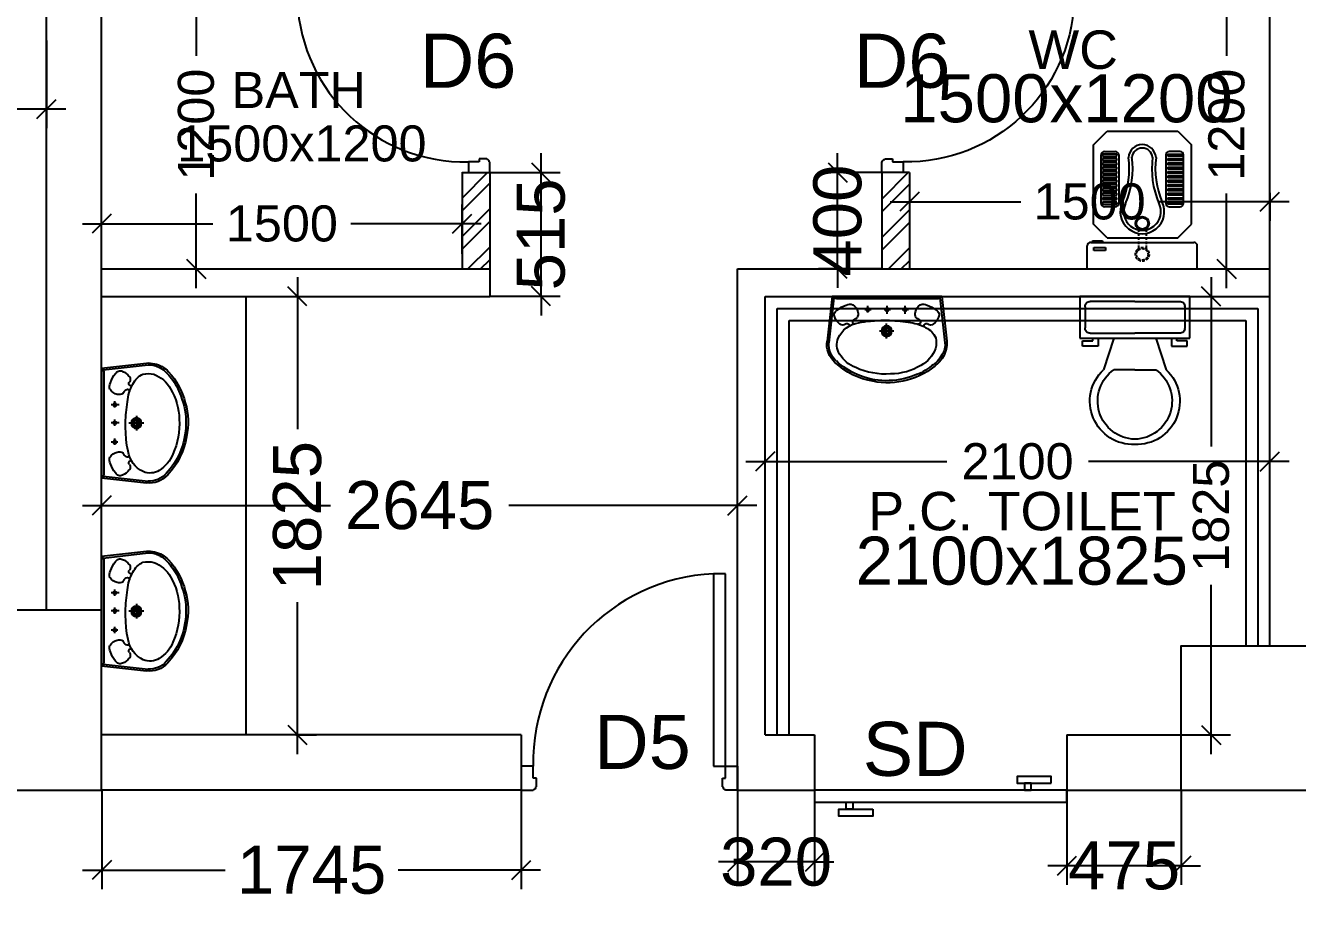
# Model space of a CAD drawing. Extents: x 7620542 to 7843793, y -6476226 to -6093835.
# Drawn here: x 7750982 to 7756275, y -6386483 to -6382837 of the extents above; entities that cross this region are included whole.
import ezdxf
from ezdxf.enums import TextEntityAlignment as Align

# ---------------------------------------------------------------- set-up
doc = ezdxf.new("R2010")
doc.units = 0
doc.header["$LTSCALE"] = 600
doc.header["$MEASUREMENT"] = 0
doc.header["$PDMODE"] = 35
doc.linetypes.add('HIDDEN', pattern=[0.375, 0.25, -0.125])
doc.layers.get('0').update_dxf_attribs({"linetype": 'CONTINUOUS'})
doc.layers.get('Defpoints').update_dxf_attribs({"linetype": 'CONTINUOUS'})
for name, color, linetype in [('DOOR', 32, 'CONTINUOUS'), ('joinery', 7, 'CONTINUOUS'), ('LA-column', 3, 'CONTINUOUS'), ('Railing', 21, 'CONTINUOUS'), ('Room Dim', 1, 'CONTINUOUS'), ('T Wall', 8, 'CONTINUOUS'), ('TEXT', 6, 'CONTINUOUS'), ('Toi-Euip', 8, 'CONTINUOUS'), ('toi-fix', 46, 'CONTINUOUS'), ('Toi. Wall Hat', 3, 'CONTINUOUS'), ('Walls', 7, 'CONTINUOUS'), ('Working Dim', 5, 'CONTINUOUS')]:
    doc.layers.add(name, color=color, linetype=linetype)
doc.styles.add('ari', font='arial.ttf')
doc.styles.add('ARIAL', font='arial.ttf')
doc.dimstyles.new('int. dim', dxfattribs={"dimtxt": 450, "dimasz": 80, "dimexe": 80, "dimexo": 0, "dimgap": 70, "dimtad": 0, "dimdec": 0, "dimzin": 12, "dimdsep": 46, "dimtxsty": 'ari', "dimblk": 'OBLIQUE', "dimcen": 2, "dimdle": 80, "dimclrd": 256, "dimclre": 256, "dimclrt": 6, "dimadec": 0, "dimazin": 0, "dimtfac": 1, "dimtdec": 0, "dimtix": 1, "dimtmove": 2, "dimatfit": 3, "dimfxl": 1, "dimtolj": 1, "dimtzin": 0, "dimlwd": -1, "dimlwe": -1, "dimarcsym": 0})

# ---------------------------------------------------------------- blocks, each defined once
blk = doc.blocks.new('A$C37B60793')
at = {"layer": 'toi-fix', "color": 8}
for p, q in [((0, 303.1), (127, 303.1)), ((0, -306.5), (0, 303.1)), ((146, -287.4), (146, 284.1)), ((171.2, 195), (247.4, 271.2)), ((247.4, 271.2), (685.9, 271.2)), ((358.5, 218.7), (358.5, 139.2)), ((369.5, 218.7), (358.5, 218.7)), ((362.3, 226.9), (630.5, 226.9)), ((369.5, 139.2), (369.5, 218.7)), ((382.7, 218.7), (382.7, 139.2)), ((393.7, 218.7), (382.7, 218.7)), ((393.7, 139.2), (393.7, 218.7)), ((406.9, 218.7), (406.9, 139.2)), ((417.9, 218.7), (406.9, 218.7)), ((417.9, 139.2), (417.9, 218.7)), ((431, 218.7), (431, 139.2)), ((442.1, 218.7), (431, 218.7)), ((442.1, 139.2), (442.1, 218.7)), ((455.2, 218.7), (455.2, 139.2)), ((466.3, 218.7), (455.2, 218.7)), ((466.3, 139.2), (466.3, 218.7)), ((479.4, 218.7), (479.4, 139.2)), ((490.5, 218.7), (479.4, 218.7)), ((490.5, 139.2), (490.5, 218.7)), ((503.6, 218.7), (503.6, 139.2)), ((514.6, 218.7), (503.6, 218.7)), ((514.6, 139.2), (514.6, 218.7)), ((527.8, 218.7), (527.8, 139.2)), ((538.8, 218.7), (527.8, 218.7)), ((538.8, 139.2), (538.8, 218.7)), ((552, 218.7), (552, 139.2)), ((563, 218.7), (552, 218.7)), ((563, 139.2), (563, 218.7)), ((576.2, 218.7), (576.2, 139.2)), ((587.2, 218.7), (576.2, 218.7)), ((587.2, 139.2), (587.2, 218.7)), ((600.4, 218.7), (600.4, 139.2)), ((611.4, 218.7), (600.4, 218.7)), ((611.4, 139.2), (611.4, 218.7)), ((624.5, 218.7), (624.5, 139.2)), ((635.6, 218.7), (624.5, 218.7)), ((635.6, 139.2), (635.6, 218.7)), ((762.1, 195), (685.9, 271.2)), ((171.2, -195.4), (171.2, 195)), ((343.3, 148.1), (343.3, 207.9)), ((649.5, 207.9), (649.5, 148.1)), ((762.1, -195.4), (762.1, 195)), ((358.5, 139.2), (369.5, 139.2)), ((630.5, 129.1), (362.3, 129.1)), ((382.7, 139.2), (393.7, 139.2)), ((406.9, 139.2), (417.9, 139.2)), ((431, 139.2), (442.1, 139.2)), ((455.2, 139.2), (466.3, 139.2)), ((479.4, 139.2), (490.5, 139.2)), ((503.6, 139.2), (514.6, 139.2)), ((527.8, 139.2), (538.8, 139.2)), ((552, 139.2), (563, 139.2)), ((576.2, 139.2), (587.2, 139.2)), ((600.4, 139.2), (611.4, 139.2)), ((624.5, 139.2), (635.6, 139.2)), ((630.5, -132.4), (362.3, -132.4)), ((117.8, -205), (100.3, -205)), ((100.3, -205), (100.3, -270.7)), ((117.8, -270.7), (117.8, -205)), ((171.2, -195.4), (247.4, -271.6)), ((343.3, -151.5), (343.3, -211.2)), ((358.5, -222), (358.5, -142.6)), ((358.5, -142.6), (369.5, -142.6)), ((369.5, -142.6), (369.5, -222)), ((382.7, -222), (382.7, -142.6)), ((382.7, -142.6), (393.7, -142.6)), ((393.7, -142.6), (393.7, -222)), ((406.9, -222), (406.9, -142.6)), ((406.9, -142.6), (417.9, -142.6)), ((417.9, -142.6), (417.9, -222)), ((431, -222), (431, -142.6)), ((431, -142.6), (442.1, -142.6)), ((442.1, -142.6), (442.1, -222)), ((455.2, -222), (455.2, -142.6)), ((455.2, -142.6), (466.3, -142.6)), ((466.3, -142.6), (466.3, -222)), ((479.4, -222), (479.4, -142.6)), ((479.4, -142.6), (490.5, -142.6)), ((490.5, -142.6), (490.5, -222)), ((503.6, -222), (503.6, -142.6)), ((503.6, -142.6), (514.6, -142.6)), ((514.6, -142.6), (514.6, -222)), ((527.8, -222), (527.8, -142.6)), ((527.8, -142.6), (538.8, -142.6)), ((538.8, -142.6), (538.8, -222)), ((552, -222), (552, -142.6)), ((552, -142.6), (563, -142.6)), ((563, -142.6), (563, -222)), ((576.2, -222), (576.2, -142.6)), ((576.2, -142.6), (587.2, -142.6)), ((587.2, -142.6), (587.2, -222)), ((600.4, -222), (600.4, -142.6)), ((600.4, -142.6), (611.4, -142.6)), ((611.4, -142.6), (611.4, -222)), ((624.5, -222), (624.5, -142.6)), ((624.5, -142.6), (635.6, -142.6)), ((635.6, -142.6), (635.6, -222)), ((649.5, -211.2), (649.5, -151.5)), ((685.9, -271.6), (762.1, -195.4)), ((100.3, -270.7), (117.8, -270.7)), ((153.7, -221.4), (147.5, -221.4)), ((147.5, -221.4), (147.5, -276.8)), ((147.5, -276.8), (153.7, -276.8)), ((153.7, -276.8), (153.7, -221.4)), ((247.4, -271.6), (685.9, -271.6)), ((369.5, -222), (358.5, -222)), ((362.3, -230.3), (630.5, -230.3)), ((393.7, -222), (382.7, -222)), ((417.9, -222), (406.9, -222)), ((442.1, -222), (431, -222)), ((466.3, -222), (455.2, -222)), ((490.5, -222), (479.4, -222)), ((514.6, -222), (503.6, -222)), ((538.8, -222), (527.8, -222)), ((563, -222), (552, -222)), ((587.2, -222), (576.2, -222)), ((611.4, -222), (600.4, -222)), ((635.6, -222), (624.5, -222)), ((0, -306.5), (127, -306.5))]:
    blk.add_line(p, q, dxfattribs=at)
at = {"layer": 'toi-fix', "color": 8, "linetype": 'HIDDEN', "ltscale": 0.1}
for p, q in [((219.3, 19), (111.7, 19)), ((219.3, -22.3), (111.7, -22.3))]:
    blk.add_line(p, q, dxfattribs=at)
at = {"layer": 'toi-fix', "color": 8, "extrusion": (0, 0, -1)}
for centre, major_axis, start_param, end_param in [((127, 284.1), (-13.5, -13.5), 2.356194, 3.926991), ((362.3, 207.9), (13.5, -13.5), 2.356194, 3.926991), ((630.5, 207.9), (-13.5, -13.5), 2.356194, 3.926991), ((362.3, 148.1), (-13.5, -13.5), -0.785398, 0.785398), ((630.5, 148.1), (-13.5, -13.5), 3.926991, 5.497787), ((316.3, -1.7), (0, -122.2), -0.449608, 3.591264), ((316.3, -1.7), (0, -103.2), -0.449671, 3.591202), ((554, 536.4), (-29.4, -484.3), -0.19615, 0.346746), ((554, 536.4), (-11.6, -466), -0.160496, 0.3824), ((611.1, -1.7), (-54, -54), 2.434309, 5.419673), ((251.3, -1.7), (-26.9, -26.9), 0.785398, 7.068583), ((251.3, -1.7), (-22.5, -22.5), 0.785398, 7.068583), ((611.1, -1.7), (40.6, -40.6), 4.005105, 6.990469), ((554, -539.7), (29.4, -484.3), 2.794864, 3.33776), ((554, -539.7), (11.6, -466), 2.7592, 3.302095), ((362.3, -151.5), (13.5, -13.5), 2.356194, 3.926991), ((630.5, -151.5), (13.5, -13.5), 3.926991, 5.497787), ((362.3, -211.2), (-13.5, -13.5), -0.785398, 0.785398), ((630.5, -211.2), (13.5, -13.5), 5.497787, 7.068583), ((127, -287.4), (13.5, -13.5), 5.497787, 7.068583)]:
    blk.add_ellipse(centre, major_axis=major_axis, ratio=1, start_param=start_param, end_param=end_param, dxfattribs=at)
at = {"layer": 'toi-fix', "color": 8, "linetype": 'HIDDEN', "ltscale": 0.1, "extrusion": (0, 0, -1)}
for major_axis, start_param, end_param in [((26.9, -26.9), 2.356194490188911, 8.639379797368496), ((22.5, -22.5), 2.356194490188169, 8.639379797367756)]:
    blk.add_ellipse((79.7, -1.7), major_axis=major_axis, ratio=1, start_param=start_param, end_param=end_param, dxfattribs=at)
blk = doc.blocks.new('1000')
at = {"layer": 'DOOR'}
for p, q in [((0, -100), (0, 0)), ((0, 0), (49.7, 0)), ((49.7, 0), (49.7, -2.2)), ((63.2, -49.5), (49.7, -49.5)), ((49.7, -49.5), (49.7, -100)), ((63.2, -13.5), (61, -13.5)), ((63.2, -13.5), (63.2, -49.5)), ((836.8, -13.5), (836.8, -49.5)), ((836.8, -13.5), (839, -13.5)), ((836.8, -49.5), (850.3, -49.5)), ((850.3, 0), (850.3, -2.2)), ((900, 0), (850.3, 0)), ((850.3, -49.5), (850.3, -100)), ((900, -100), (900, 0)), ((49.7, -100), (0, -100)), ((49.7, -100), (49.7, -900.6)), ((100.2, -100), (49.7, -100)), ((100.2, -900.6), (100.2, -100)), ((850.3, -100), (900, -100)), ((49.7, -900.6), (100.2, -900.6))]:
    blk.add_line(p, q, dxfattribs=at)
for centre, major_axis, start_param, end_param in [((49.7, -13.5), (-7.95, 7.95), 3.926991, 5.497787), ((850.3, -13.5), (7.95, 7.95), 0.785398, 2.356194)]:
    blk.add_ellipse(centre, major_axis=major_axis, ratio=1, start_param=start_param, end_param=end_param, dxfattribs=at)
at = {"layer": 'DOOR', "color": 145}
blk.add_ellipse((64.3, -115.3), major_axis=(-519.7, 589.8), ratio=1, start_param=2.464943, end_param=4.009476, dxfattribs=at)
blk = doc.blocks.new('A$C70ED7303')
at = {"layer": 'toi-fix', "color": 8}
for p, q in [((0, 0), (229, 0)), ((229, 0), (229, -174.4)), ((-229, 0), (0, 0)), ((-229, -174.4), (-229, 0)), ((-207.2, -43.6), (-207.2, -130.8)), ((0, -21.8), (-185.4, -21.8)), ((0, -21.8), (185.4, -21.8)), ((207.2, -43.6), (207.2, -130.8)), ((-185.4, -152.6), (0, -152.6)), ((185.4, -152.6), (0, -152.6)), ((229, -174.4), (-229, -174.4)), ((-218.1, -207.2), (-218.1, -185.4)), ((-218.1, -185.4), (-174.4, -185.4)), ((-152.6, -207.2), (-218.1, -207.2)), ((-174.4, -185.4), (-174.4, -174.4)), ((-152.6, -174.4), (-152.6, -207.2)), ((-87.2, -174.4), (-130.8, -305.3)), ((87.2, -174.4), (130.8, -305.3)), ((152.6, -174.4), (152.6, -207.2)), ((152.6, -207.2), (218.1, -207.2)), ((174.4, -185.4), (174.4, -174.4)), ((218.1, -185.4), (174.4, -185.4)), ((218.1, -207.2), (218.1, -185.4)), ((0, -305.3), (-87.2, -305.3)), ((0, -305.3), (87.2, -305.3))]:
    blk.add_line(p, q, dxfattribs=at)
for centre, major_axis, start_param, end_param in [((-188.1, -40.9), (13.6, -13.6), 2.214297, 4.068888), ((188.1, -40.9), (13.6, -13.6), 0.643501, 2.498091), ((-188.1, -133.6), (-13.6, -13.6), 5.35589, 7.21048), ((188.1, -133.6), (-13.6, -13.6), 0.643501, 2.498091), ((-6.6, -436.2), (-127.6, -127.6), 4.686239, 7.105146), ((4.7, -435.5), (-112.7, -112.7), 4.541602, 7.039318), ((6.6, -436.2), (55.8, -171.6), -0.351019, 2.067888), ((-4.7, -435.5), (-112.7, -112.7), 0.814663, 3.31238)]:
    blk.add_ellipse(centre, major_axis=major_axis, ratio=1, start_param=start_param, end_param=end_param, dxfattribs=at)
blk = doc.blocks.new('A$C1E9F72C1')
at = {"layer": 'Toi-Euip', "color": 8}
for p, q in [((-228.2, 0), (-249, -186.3)), ((-228.2, 0), (228.2, 0)), ((228.2, 0), (249, -186.3)), ((-220.9, -6.6), (-241.8, -193.1)), ((-212.9, -9.7), (208.6, -9.7)), ((-76, -72.5), (-76, -39.7)), ((-0.6, -72.5), (-0.6, -39.7)), ((79.3, -67.3), (79.3, -39.7)), ((220.8, -6.2), (241.8, -193.1)), ((-63.8, -54.9), (-90.3, -54.9)), ((11.6, -54.9), (-14.9, -54.9)), ((91.5, -54.9), (65.1, -54.9)), ((-29.6, -144.6), (31.2, -144.6)), ((0.9, -174.9), (0.9, -113))]:
    blk.add_line(p, q, dxfattribs=at)
for centre, radius in [((-76, -54.9), 6.49), ((-0.6, -54.9), 6.49), ((79.3, -54.9), 6.49), ((0.9, -144.6), 21.7), ((0.9, -144.6), 15.6), ((0.9, -144.6), 11)]:
    blk.add_circle(centre, radius, dxfattribs=at)
for centre, radius, start, end in [((-208.1, 14.7), 24.9, 216.2215, 258.8549), ((207.9, 16.2), 26, 271.4204, 321.2513), ((-125, -156.3), 127.2, 109.5864, 129.4018), ((-151.5, -66.7), 34.3, 68.6439, 118.0808), ((-167.5, -75.4), 49.6, 12.807, 54.9415), ((169.6, -75.4), 49.6, 125.0585, 167.193), ((153.6, -66.7), 34.3, 61.9192, 111.3561), ((127.1, -156.3), 127.2, 50.5982, 70.4136), ((-196.3, -76.7), 20.9, 116.809, 207.5092), ((-160.4, -68.2), 57.4, 198.3504, 235.0331), ((-131.5, -107.7), 8.62, 142.6961, 276.8474), ((-114.5, -115.3), 27, 106.386, 151.7285), ((-150, -73.3), 32.2, 330.0791, 16.0346), ((34.9, -905.9), 807.6, 92.48, 98.7772), ((-3.2, -837.5), 738.4, 84.4518, 89.7569), ((46.1, -400.7), 299, 76.1733, 85.7679), ((152.1, -73.3), 32.2, 163.9654, 209.9209), ((116.6, -115.3), 27, 28.2715, 73.614), ((134.9, -107.4), 7.45, 281.3197, 41.7016), ((162.5, -68.2), 57.4, 304.9669, 341.6496), ((198.5, -76.7), 20.9, 332.4908, 63.191), ((-129.4, -204.5), 80.8, 113.6187, 156.307), ((-181.8, -101.4), 18, 230.4642, 309.5358), ((-164.3, -121.5), 8.67, 53.8926, 133.9597), ((-76.5, -275.6), 168.3, 94.0281, 120.4098), ((-162.9, -122.5), 8.8, 329.6713, 65.4896), ((102.1, -220), 110.7, 24.9779, 81.9798), ((164.3, -121.7), 7.8, 112.0693, 194.8477), ((166.5, -121.5), 8.67, 46.0403, 126.1074), ((183.9, -101.4), 18, 230.4642, 309.5358), ((-165.7, -196.5), 84, 173.0041, 196.7608), ((-163.3, -200.1), 78.8, 174.8598, 213.2089), ((-110.1, -193), 95.5, 167.3454, 194.4146), ((136.7, -201.5), 71.5, 327.5919, 23.2221), ((146.7, -197.7), 95.2, 311.9105, 2.7762), ((149.6, -199.6), 100.3, 311.3831, 7.6058), ((-141.4, -199.1), 106.9, 191.4479, 227.66), ((-120.4, -183.5), 124.2, 208.7854, 238.1585), ((-82.7, -174.7), 127.1, 199.3054, 242.2025), ((77.5, -165.5), 140.9, 291.6868, 328.1397), ((-15.6, -66.9), 289.4, 226.8801, 256.3199), ((-54.2, -135.8), 202, 229.3146, 253.0106), ((-13.2, -73.3), 249.6, 238.9436, 269.4813), ((4.7, -23.5), 300.1, 266.1546, 294.5893), ((11.5, -60.2), 296.4, 278.977, 313.6155), ((18.1, -68), 277.7, 292.3326, 313.7827), ((0.4, -45.6), 305.3, 248.1503, 293.8049), ((-3.9, -83.4), 276.6, 253.1484, 282.8609)]:
    blk.add_arc(centre, radius, start, end, dxfattribs=at)
blk = doc.blocks.new('A$C225605CF')
at = {"layer": 'DOOR'}
for points in [[(-869.4, 136.8), (-869.4, 165.6), (-727.6, 165.6), (-727.6, 136.8)], [(115.1, 108), (115.1, 57.6), (-934.5, 57.6), (-934.5, 108)], [(-785.7, 108), (-785.7, 136.8), (-757.5, 136.8), (-757.5, 108)], [(-44, 57.6), (-44, 28.8), (-15.8, 28.8), (-15.8, 57.6)], [(-127.7, 28.8), (-127.7, 0), (14.1, 0), (14.1, 28.8)]]:
    blk.add_lwpolyline(points, close=True, dxfattribs=at)
blk = doc.blocks.new('_Oblique')
at = {"color": 0, "linetype": 'ByBlock', "lineweight": -2}
blk.add_line((-0.5, -0.5), (0.5, 0.5), dxfattribs=at)
blk = doc.blocks.new('*D482')
at = {"layer": 'Defpoints', "color": 0, "transparency": 16777216}
for p in [(7747069.6, -6382899.7, -5.3), (7751070, -6382899.6, 17.3), (7751070, -6383184.9)]:
    blk.add_point(p, dxfattribs=at)
at = {"layer": 'Working Dim', "transparency": 16777216}
for p, q in [((7747069.6, -6382899.7), (7747069.6, -6383264.9)), ((7751070, -6382899.6), (7751070, -6383264.9)), ((7746989.6, -6383184.9), (7748697.5, -6383184.9)), ((7751150, -6383184.9), (7749442.1, -6383184.9))]:
    blk.add_line(p, q, dxfattribs=at)
at = {"layer": 'Working Dim', "transparency": 16777216, "xscale": 80, "yscale": 80, "zscale": 80, "rotation": 180}
blk.add_blockref('_Oblique', (7747069.6, -6383184.9), dxfattribs=at)
at = {"layer": 'Working Dim', "transparency": 16777216, "xscale": 80, "yscale": 80, "zscale": 80}
blk.add_blockref('_Oblique', (7751070, -6383184.9), dxfattribs=at)
at = {"layer": 'Working Dim', "color": 6, "transparency": 16777216, "insert": (7749069.8, -6383184.9), "char_height": 200, "attachment_point": 5, "style": 'ari'}
blk.add_mtext('\\A1;4000', dxfattribs=at)
blk = doc.blocks.new('*D612')
at = {"layer": 'Defpoints', "color": 0, "transparency": 16777216}
for p in [(7751636.7, -6382650.2, -4.8), (7751636.7, -6383849.7, 1), (7751692.1, -6383849.7)]:
    blk.add_point(p, dxfattribs=at)
at = {"layer": 'Working Dim', "transparency": 16777216}
for p, q in [((7751692.1, -6382570.2), (7751692.1, -6382963.3)), ((7751636.7, -6382650.2), (7751772.1, -6382650.2)), ((7751692.1, -6383929.7), (7751692.1, -6383536.6)), ((7751636.7, -6383849.7), (7751772.1, -6383849.7))]:
    blk.add_line(p, q, dxfattribs=at)
at = {"layer": 'Working Dim', "transparency": 16777216, "xscale": 80, "yscale": 80, "zscale": 80}
for p, rotation in [((7751692.1, -6382650.2), 90), ((7751692.1, -6383849.7), 270)]:
    blk.add_blockref('_Oblique', p, dxfattribs=dict(at, rotation=rotation))
at = {"layer": 'Working Dim', "color": 6, "transparency": 16777216, "insert": (7751692.1, -6383249.9), "char_height": 150, "attachment_point": 5, "rotation": 90, "style": 'ari'}
blk.add_mtext('\\A1;1200', dxfattribs=at)
blk = doc.blocks.new('*D613')
at = {"layer": 'Defpoints', "color": 0, "transparency": 16777216}
for p in [(7752798.8, -6383662), (7751298.9, -6383787.5, -2.6), (7752798.8, -6383787.5, -4.8)]:
    blk.add_point(p, dxfattribs=at)
at = {"layer": 'Working Dim', "transparency": 16777216}
for p, q in [((7751298.9, -6383787.5), (7751298.9, -6383582)), ((7752798.8, -6383787.5), (7752798.8, -6383582)), ((7751218.9, -6383662), (7751762.2, -6383662)), ((7752878.8, -6383662), (7752335.5, -6383662))]:
    blk.add_line(p, q, dxfattribs=at)
at = {"layer": 'Working Dim', "transparency": 16777216, "xscale": 80, "yscale": 80, "zscale": 80, "rotation": 180}
blk.add_blockref('_Oblique', (7751298.9, -6383662), dxfattribs=at)
at = {"layer": 'Working Dim', "transparency": 16777216, "xscale": 80, "yscale": 80, "zscale": 80}
blk.add_blockref('_Oblique', (7752798.8, -6383662), dxfattribs=at)
at = {"layer": 'Working Dim', "color": 6, "transparency": 16777216, "insert": (7752048.9, -6383662), "char_height": 150, "attachment_point": 5, "style": 'ari'}
blk.add_mtext('\\A1;1500', dxfattribs=at)
blk = doc.blocks.new('*D626')
at = {"layer": 'Defpoints', "color": 0, "transparency": 16777216}
for p in [(7754659.9, -6383533, 5.1), (7756159.9, -6383533, 5.1), (7756159.9, -6383570.4)]:
    blk.add_point(p, dxfattribs=at)
at = {"layer": 'Working Dim', "transparency": 16777216}
for p, q in [((7754659.9, -6383533), (7754659.9, -6383650.4)), ((7756159.9, -6383533), (7756159.9, -6383650.4)), ((7754579.9, -6383570.4), (7755123.3, -6383570.4)), ((7756239.9, -6383570.4), (7755696.6, -6383570.4))]:
    blk.add_line(p, q, dxfattribs=at)
at = {"layer": 'Working Dim', "transparency": 16777216, "xscale": 80, "yscale": 80, "zscale": 80, "rotation": 180}
blk.add_blockref('_Oblique', (7754659.9, -6383570.4), dxfattribs=at)
at = {"layer": 'Working Dim', "transparency": 16777216, "xscale": 80, "yscale": 80, "zscale": 80}
blk.add_blockref('_Oblique', (7756159.9, -6383570.4), dxfattribs=at)
at = {"layer": 'Working Dim', "color": 6, "transparency": 16777216, "insert": (7755409.9, -6383570.4), "char_height": 150, "attachment_point": 5, "style": 'ari'}
blk.add_mtext('\\A1;1500', dxfattribs=at)
blk = doc.blocks.new('*D627')
at = {"layer": 'Defpoints', "color": 0, "transparency": 16777216}
for p in [(7755912.3, -6382650.2, 5.1), (7755979.7, -6382650.2), (7755912.3, -6383849.7, 11)]:
    blk.add_point(p, dxfattribs=at)
at = {"layer": 'Working Dim', "transparency": 16777216}
for p, q in [((7755979.7, -6382570.2), (7755979.7, -6382963.3)), ((7755912.3, -6382650.2), (7756059.7, -6382650.2)), ((7755979.7, -6383929.7), (7755979.7, -6383536.6)), ((7755912.3, -6383849.7), (7756059.7, -6383849.7))]:
    blk.add_line(p, q, dxfattribs=at)
at = {"layer": 'Working Dim', "transparency": 16777216, "xscale": 80, "yscale": 80, "zscale": 80}
for p, rotation in [((7755979.7, -6382650.2), 90), ((7755979.7, -6383849.7), 270)]:
    blk.add_blockref('_Oblique', p, dxfattribs=dict(at, rotation=rotation))
at = {"layer": 'Working Dim', "color": 6, "transparency": 16777216, "insert": (7755979.7, -6383249.9), "char_height": 150, "attachment_point": 5, "rotation": 90, "style": 'ari'}
blk.add_mtext('\\A1;1200', dxfattribs=at)
blk = doc.blocks.new('*D628')
at = {"layer": 'Defpoints', "color": 0, "transparency": 16777216}
for p in [(7756160, -6384651.4), (7756160, -6384836.6, 14.8), (7754059.9, -6384877.2, 5.1)]:
    blk.add_point(p, dxfattribs=at)
at = {"layer": 'Working Dim', "transparency": 16777216}
for p, q in [((7754059.9, -6384877.2), (7754059.9, -6384571.4)), ((7756160, -6384836.6), (7756160, -6384571.4)), ((7753979.9, -6384651.4), (7754815, -6384651.4)), ((7756240, -6384651.4), (7755405, -6384651.4))]:
    blk.add_line(p, q, dxfattribs=at)
at = {"layer": 'Working Dim', "transparency": 16777216, "xscale": 80, "yscale": 80, "zscale": 80, "rotation": 180}
blk.add_blockref('_Oblique', (7754059.9, -6384651.4), dxfattribs=at)
at = {"layer": 'Working Dim', "transparency": 16777216, "xscale": 80, "yscale": 80, "zscale": 80}
blk.add_blockref('_Oblique', (7756160, -6384651.4), dxfattribs=at)
at = {"layer": 'Working Dim', "color": 6, "transparency": 16777216, "insert": (7755110, -6384651.4), "char_height": 150, "attachment_point": 5, "style": 'ari'}
blk.add_mtext('\\A1;2100', dxfattribs=at)
blk = doc.blocks.new('*D629')
at = {"layer": 'Defpoints', "color": 0, "transparency": 16777216}
for p in [(7755505.2, -6383964.7, 5.8), (7755915.5, -6383964.7), (7755477.7, -6385789.7, 10)]:
    blk.add_point(p, dxfattribs=at)
at = {"layer": 'Working Dim', "transparency": 16777216}
for p, q in [((7755915.5, -6383884.7), (7755915.5, -6384589.7)), ((7755505.2, -6383964.7), (7755995.5, -6383964.7)), ((7755915.5, -6385869.7), (7755915.5, -6385164.7)), ((7755477.7, -6385789.7), (7755995.5, -6385789.7))]:
    blk.add_line(p, q, dxfattribs=at)
at = {"layer": 'Working Dim', "transparency": 16777216, "xscale": 80, "yscale": 80, "zscale": 80}
for p, rotation in [((7755915.5, -6383964.7), 90), ((7755915.5, -6385789.7), 270)]:
    blk.add_blockref('_Oblique', p, dxfattribs=dict(at, rotation=rotation))
at = {"layer": 'Working Dim', "color": 6, "transparency": 16777216, "insert": (7755915.5, -6384877.2), "char_height": 150, "attachment_point": 5, "rotation": 90, "style": 'ari'}
blk.add_mtext('\\A1;1825', dxfattribs=at)
blk = doc.blocks.new('*D326')
at = {"layer": 'Defpoints', "color": 0, "transparency": 16777216}
for p in [(7751300, -6386019.4, -7.1), (7753045.1, -6386019.4, 1.7), (7751300, -6386351.6)]:
    blk.add_point(p, dxfattribs=at)
at = {"layer": 'Working Dim', "transparency": 16777216}
for p, q in [((7751300, -6386019.4), (7751300, -6386431.6)), ((7753045.1, -6386019.4), (7753045.1, -6386431.6)), ((7751220, -6386351.6), (7751812.6, -6386351.6)), ((7753125.1, -6386351.6), (7752532.5, -6386351.6))]:
    blk.add_line(p, q, dxfattribs=at)
at = {"layer": 'Working Dim', "transparency": 16777216, "xscale": 80, "yscale": 80, "zscale": 80, "rotation": 180}
blk.add_blockref('_Oblique', (7751300, -6386351.6), dxfattribs=at)
at = {"layer": 'Working Dim', "transparency": 16777216, "xscale": 80, "yscale": 80, "zscale": 80}
blk.add_blockref('_Oblique', (7753045.1, -6386351.6), dxfattribs=at)
at = {"layer": 'Working Dim', "color": 6, "transparency": 16777216, "insert": (7752172.5, -6386351.6), "char_height": 200, "attachment_point": 5, "style": 'ari'}
blk.add_mtext('\\A1;1745', dxfattribs=at)
blk = doc.blocks.new('*D327')
at = {"layer": 'Defpoints', "color": 0, "transparency": 16777216}
for p in [(7753945.1, -6386019.4, 1.7), (7754265.6, -6386019.4, 1.7), (7753945.1, -6386318.1)]:
    blk.add_point(p, dxfattribs=at)
at = {"layer": 'Working Dim', "transparency": 16777216}
for p, q in [((7753945.1, -6386019.4), (7753945.1, -6386398.1)), ((7754265.6, -6386019.4), (7754265.6, -6386398.1)), ((7753945.1, -6386318.1), (7753865.1, -6386318.1)), ((7754265.6, -6386318.1), (7753945.1, -6386318.1)), ((7754265.6, -6386318.1), (7754345.6, -6386318.1))]:
    blk.add_line(p, q, dxfattribs=at)
at = {"layer": 'Working Dim', "transparency": 16777216, "xscale": 80, "yscale": 80, "zscale": 80}
blk.add_blockref('_Oblique', (7753945.1, -6386318.1), dxfattribs=at)
at = {"layer": 'Working Dim', "transparency": 16777216, "xscale": 80, "yscale": 80, "zscale": 80, "rotation": 180}
blk.add_blockref('_Oblique', (7754265.6, -6386318.1), dxfattribs=at)
at = {"layer": 'Working Dim', "color": 6, "transparency": 16777216, "insert": (7754105.3, -6386318.1), "char_height": 200, "attachment_point": 5, "style": 'ari'}
blk.add_mtext('\\A1;320', dxfattribs=at)
blk = doc.blocks.new('*D328')
at = {"layer": 'Defpoints', "color": 0, "transparency": 16777216}
for p in [(7755315.6, -6386019.4, 1.7), (7755790.7, -6386019.4, 1.7), (7755315.6, -6386333.5)]:
    blk.add_point(p, dxfattribs=at)
at = {"layer": 'Working Dim', "transparency": 16777216}
for p, q in [((7755315.6, -6386019.4), (7755315.6, -6386413.5)), ((7755790.7, -6386019.4), (7755790.7, -6386413.5)), ((7755315.6, -6386333.5), (7755235.6, -6386333.5)), ((7755790.7, -6386333.5), (7755315.6, -6386333.5)), ((7755790.7, -6386333.5), (7755870.7, -6386333.5))]:
    blk.add_line(p, q, dxfattribs=at)
at = {"layer": 'Working Dim', "transparency": 16777216, "xscale": 80, "yscale": 80, "zscale": 80}
blk.add_blockref('_Oblique', (7755315.6, -6386333.5), dxfattribs=at)
at = {"layer": 'Working Dim', "transparency": 16777216, "xscale": 80, "yscale": 80, "zscale": 80, "rotation": 180}
blk.add_blockref('_Oblique', (7755790.7, -6386333.5), dxfattribs=at)
at = {"layer": 'Working Dim', "color": 6, "transparency": 16777216, "insert": (7755553.1, -6386333.5), "char_height": 200, "attachment_point": 5, "style": 'ari'}
blk.add_mtext('\\A1;475', dxfattribs=at)
blk = doc.blocks.new('*D1643')
at = {"layer": 'Defpoints', "color": 0, "transparency": 16777216}
for p in [(7752914, -6383448.9), (7753127.1, -6383448.9), (7752914, -6383963.9)]:
    blk.add_point(p, dxfattribs=at)
at = {"layer": 'Working Dim', "transparency": 16777216}
for p, q in [((7753127.1, -6383448.9), (7753127.1, -6383368.9)), ((7752914, -6383448.9), (7753207.1, -6383448.9)), ((7753127.1, -6383963.9), (7753127.1, -6383448.9)), ((7752914, -6383963.9), (7753207.1, -6383963.9)), ((7753127.1, -6383963.9), (7753127.1, -6384043.9))]:
    blk.add_line(p, q, dxfattribs=at)
at = {"layer": 'Working Dim', "transparency": 16777216, "xscale": 80, "yscale": 80, "zscale": 80}
for p, rotation in [((7753127.1, -6383448.9), 270), ((7753127.1, -6383963.9), 90)]:
    blk.add_blockref('_Oblique', p, dxfattribs=dict(at, rotation=rotation))
at = {"layer": 'Working Dim', "color": 6, "transparency": 16777216, "insert": (7753127.1, -6383706.4), "char_height": 200, "attachment_point": 5, "rotation": 90, "style": 'ari'}
blk.add_mtext('\\A1;515', dxfattribs=at)
blk = doc.blocks.new('*D1648')
at = {"layer": 'Defpoints', "color": 0, "transparency": 16777216}
for p in [(7754361.3, -6383448.9), (7754545.2, -6383448.9), (7754545.1, -6383849.4)]:
    blk.add_point(p, dxfattribs=at)
at = {"layer": 'Working Dim', "transparency": 16777216}
for p, q in [((7754361.3, -6383448.9), (7754361.3, -6383368.9)), ((7754545.2, -6383448.9), (7754281.3, -6383448.9)), ((7754361.3, -6383849.4), (7754361.3, -6383448.9)), ((7754545.1, -6383849.4), (7754281.3, -6383849.4)), ((7754361.3, -6383849.4), (7754361.3, -6383929.4))]:
    blk.add_line(p, q, dxfattribs=at)
at = {"layer": 'Working Dim', "transparency": 16777216, "xscale": 80, "yscale": 80, "zscale": 80}
for p, rotation in [((7754361.3, -6383448.9), 270), ((7754361.3, -6383849.4), 90)]:
    blk.add_blockref('_Oblique', p, dxfattribs=dict(at, rotation=rotation))
at = {"layer": 'Working Dim', "color": 6, "transparency": 16777216, "insert": (7754361.3, -6383649.2), "char_height": 200, "attachment_point": 5, "rotation": 90, "style": 'ari'}
blk.add_mtext('\\A1;400', dxfattribs=at)
blk = doc.blocks.new('*D1653')
at = {"layer": 'Defpoints', "color": 0, "transparency": 16777216}
for p in [(7751299, -6384852.3), (7753945.1, -6384834.4), (7753945.1, -6384852.3)]:
    blk.add_point(p, dxfattribs=at)
at = {"layer": 'Working Dim', "transparency": 16777216}
for p, q in [((7751299, -6384852.3), (7751299, -6384754.4)), ((7753945.1, -6384852.3), (7753945.1, -6384754.4)), ((7751219, -6384834.4), (7752250.9, -6384834.4)), ((7754025.1, -6384834.4), (7752993.1, -6384834.4))]:
    blk.add_line(p, q, dxfattribs=at)
at = {"layer": 'Working Dim', "transparency": 16777216, "xscale": 80, "yscale": 80, "zscale": 80, "rotation": 180}
blk.add_blockref('_Oblique', (7751299, -6384834.4), dxfattribs=at)
at = {"layer": 'Working Dim', "transparency": 16777216, "xscale": 80, "yscale": 80, "zscale": 80}
blk.add_blockref('_Oblique', (7753945.1, -6384834.4), dxfattribs=at)
at = {"layer": 'Working Dim', "color": 6, "transparency": 16777216, "insert": (7752622, -6384834.4), "char_height": 200, "attachment_point": 5, "style": 'ari'}
blk.add_mtext('\\A1;2645', dxfattribs=at)
blk = doc.blocks.new('*D1654')
at = {"layer": 'Defpoints', "color": 0, "transparency": 16777216}
for p in [(7752106.5, -6383964.4), (7752106.5, -6385789.4), (7752113.4, -6385789.4)]:
    blk.add_point(p, dxfattribs=at)
at = {"layer": 'Working Dim', "transparency": 16777216}
for p, q in [((7752113.4, -6383884.4), (7752113.4, -6384516.9)), ((7752106.5, -6383964.4), (7752193.4, -6383964.4)), ((7752113.4, -6385869.4), (7752113.4, -6385236.9)), ((7752106.5, -6385789.4), (7752193.4, -6385789.4))]:
    blk.add_line(p, q, dxfattribs=at)
at = {"layer": 'Working Dim', "transparency": 16777216, "xscale": 80, "yscale": 80, "zscale": 80}
for p, rotation in [((7752113.4, -6383964.4), 90), ((7752113.4, -6385789.4), 270)]:
    blk.add_blockref('_Oblique', p, dxfattribs=dict(at, rotation=rotation))
at = {"layer": 'Working Dim', "color": 6, "transparency": 16777216, "insert": (7752113.4, -6384876.9), "char_height": 200, "attachment_point": 5, "rotation": 90, "style": 'ari'}
blk.add_mtext('\\A1;1825', dxfattribs=at)

msp = doc.modelspace()

# ---------------------------------------------------------------- hatches: boundary and pattern name
at = {"layer": 'Toi. Wall Hat'}
h = msp.add_hatch(dxfattribs=at)
h.set_pattern_fill('ANSI32', color=10, scale=300, style=0)
h.set_pattern_definition([(45, (832124.8, -40939.58), (-79.5495129, 79.5495129), []), (45, (832177.84, -40939.58), (-79.5495129, 79.5495129), [])])
h.paths.add_polyline_path([(7754659.911, -6378705.059), (7754544.911, -6378705.059), (7754544.911, -6379104.563), (7754659.911, -6379104.563)])
h.paths.add_polyline_path([(7752913.792, -6378705.059), (7752798.792, -6378705.059), (7752798.792, -6379104.563), (7752913.792, -6379104.563)])
h.paths.add_polyline_path([(7752913.792, -6379904.563), (7751298.825, -6379904.563), (7751298.828, -6380019.563), (7752913.792, -6380019.563)])
h.paths.add_polyline_path([(7756159.911, -6379904.563), (7754544.911, -6379904.563), (7754544.911, -6380019.563), (7756159.911, -6380019.563)])
h.paths.add_polyline_path([(7754659.911, -6381334.563), (7756159.911, -6381334.563), (7756159.911, -6381219.563), (7754659.911, -6381219.563), (7754659.911, -6380819.563), (7754544.911, -6380819.563), (7754544.911, -6381734.563), (7754659.911, -6381734.563)])
h.paths.add_polyline_path([(7752913.792, -6380819.563), (7752798.792, -6380819.563), (7752798.792, -6381219.563), (7751298.86, -6381219.563), (7751298.864, -6381334.563), (7752798.792, -6381334.563), (7752798.792, -6381734.563), (7752913.792, -6381734.563)])
h.paths.add_polyline_path([(7752913.792, -6382534.563), (7751298.896, -6382534.563), (7751298.899, -6382649.563), (7752913.792, -6382649.563)])
h.paths.add_polyline_path([(7752913.792, -6383449.563), (7752798.792, -6383449.563), (7752798.792, -6383850.094), (7752913.792, -6383850.094)])
h.paths.add_polyline_path([(7754659.911, -6383449.563), (7754544.911, -6383449.563), (7754544.911, -6383850.094), (7754659.911, -6383850.094)])
h.paths.add_polyline_path([(7756159.911, -6382534.563), (7754544.911, -6382534.563), (7754544.911, -6382649.563), (7756159.911, -6382649.563)])

# ---------------------------------------------------------------- linework, layer by layer
at = {"layer": 'LA-column', "color": 2}
for points, elevation in [([(7751298.969, -6386019.668), (7751298.969, -6385269.668), (7750548.969, -6385269.668), (7750548.969, -6386019.668)], -11.41), ([(7756389.91, -6386019.685), (7756389.91, -6385419.685), (7755789.91, -6385419.685), (7755789.91, -6386019.685)], -9.699)]:
    msp.add_lwpolyline(points, close=True, dxfattribs=dict(at, elevation=elevation))
at = {"layer": 'Railing'}
for p, q in [((7754110.088, -6385789.427, -14.83), (7754110.088, -6384014.418, -14.83)), ((7754110.088, -6384014.418, -14.83), (7756110.088, -6384014.418, -14.83)), ((7756110.088, -6384014.418, -14.83), (7756110.088, -6385419.427, -14.83)), ((7754160.088, -6385789.427, -14.83), (7754160.088, -6384064.418, -14.83)), ((7754160.088, -6384064.418, -14.83), (7756060.088, -6384064.418, -14.83)), ((7756060.088, -6384064.418, -14.83), (7756060.088, -6385419.427, -14.83))]:
    msp.add_line(p, q, dxfattribs=at)
at = {"layer": 'T Wall', "color": 6, "linetype": 'Continuous'}
for p, q in [((7752798.97, -6383448.887, -14.83), (7752798.97, -6383848.887, -14.83)), ((7752798.97, -6383448.887, -14.83), (7752913.97, -6383448.887, -14.83)), ((7752913.97, -6383448.887, -14.83), (7752913.97, -6383963.887, -14.83)), ((7754545.088, -6383448.887, -14.83), (7754545.088, -6383849.418, -14.83)), ((7754660.088, -6383448.887, -14.83), (7754545.088, -6383448.887, -14.83)), ((7754660.088, -6383448.887, -14.83), (7754660.088, -6383848.887, -14.83))]:
    msp.add_line(p, q, dxfattribs=at)
at = {"layer": 'Toi-Euip', "linetype": 'Continuous'}
msp.add_line((7751898.97, -6383963.887, -14.83), (7751898.97, -6385789.421, -14.83), dxfattribs=at)
at = {"layer": 'Walls', "linetype": 'Continuous'}
for p, q in [((7751068.97, -6385269.903, -14.83), (7751068.97, -6378704.529, -14.83)), ((7751298.97, -6385269.856, -14.83), (7751298.97, -6378704.529, -14.83)), ((7756159.909, -6385419.427, -14.83), (7756159.909, -6378704.759, -14.83)), ((7753945.088, -6385789.427, -14.83), (7753945.088, -6383849.418, -14.83)), ((7754060.088, -6385789.427, -14.83), (7754060.088, -6383964.418, -14.83)), ((7753045.088, -6385789.421, -14.83), (7751298.965, -6385789.421, -14.83)), ((7753045.088, -6385789.377, -14.83), (7753045.088, -6386019.452, -14.83)), ((7754060.088, -6385789.427, -14.83), (7754265.563, -6385789.427, -14.83)), ((7755315.563, -6385789.427, -14.83), (7755789.909, -6385789.427, -14.83)), ((7755315.563, -6385789.427, -14.83), (7755315.563, -6386019.427, -14.83)), ((7753045.088, -6386019.421, -14.83), (7751298.969, -6386019.421, -14.83)), ((7753945.088, -6386019.427, -14.83), (7754265.563, -6386019.427, -14.83)), ((7755315.563, -6386019.427, -14.83), (7755789.73, -6386019.427, -14.83))]:
    msp.add_line(p, q, dxfattribs=at)
at = {"layer": 'Walls'}
for p, q in [((7751298.97, -6383849.418, -14.83), (7752913.97, -6383849.418, -14.83)), ((7752913.97, -6383849.418, -14.83), (7752913.97, -6383964.418, -14.83)), ((7753945.088, -6383849.418, -14.83), (7756160.088, -6383849.418, -14.83)), ((7753945.088, -6385339.478, -14.83), (7753945.088, -6383849.418, -14.83)), ((7751298.97, -6383964.418, -14.83), (7752913.97, -6383964.418, -14.83)), ((7754060.088, -6383964.418, -14.83), (7756160.088, -6383964.418, -14.83)), ((7753945.088, -6386019.421, -14.83), (7753945.088, -6385789.421, -14.83)), ((7754265.563, -6385789.427, -14.83), (7754265.563, -6386019.427, -14.83))]:
    msp.add_line(p, q, dxfattribs=at)

# ---------------------------------------------------------------- block references
at = {"layer": 'DOOR', "linetype": 'Continuous'}
for p, xscale, yscale, zscale, rotation in [((7752913.862, -6382648.887, -14.83), 0.8888888880610685, 0.8888888880610685, 0.8888888880610685, 270.0000127265634), ((7754545.197, -6382648.887, -14.83), -0.8888888880610689, 0.8888888880610466, 0.8888888880610679, 89.99998715337463)]:
    msp.add_blockref('1000', p, dxfattribs=dict(at, xscale=xscale, yscale=yscale, zscale=zscale, rotation=rotation))
at = {"layer": 'DOOR', "linetype": 'Continuous', "rotation": 180.0000128066047}
msp.add_blockref('1000', (7753945.088, -6386019.372, -14.83), dxfattribs=at)
at = {"layer": 'DOOR', "xscale": -1}
msp.add_blockref('A$C225605CF', (7754380.66, -6386127.46, -14.83), dxfattribs=at)
at = {"layer": 'Toi-Euip', "color": 31, "xscale": -1}
msp.add_blockref('A$C1E9F72C1', (7754566.185, -6383964.418, -14.83), dxfattribs=at)
at = {"layer": 'Toi-Euip', "color": 31, "xscale": -1, "rotation": 90}
for p in [(7751298.97, -6384491.293, -14.83), (7751298.97, -6385274.124, -14.83)]:
    msp.add_blockref('A$C1E9F72C1', p, dxfattribs=at)
at = {"layer": 'toi-fix', "color": 7, "xscale": -0.7511875331401825, "yscale": 0.7511875331401825, "zscale": 0.7511875331401825, "rotation": 270}
msp.add_blockref('A$C37B60793', (7755630.123, -6383849.418, -14.83), dxfattribs=at)
at = {"layer": 'toi-fix', "linetype": 'Continuous', "xscale": -1}
msp.add_blockref('A$C70ED7303', (7755598.068, -6383964.418, -14.83), dxfattribs=at)

# ---------------------------------------------------------------- texts
at = {"layer": 'joinery', "style": 'ari'}
for s, p in [('D6', (7752823.327, -6383096.359, -14.83)), ('D6', (7754629.183, -6383096.359, -14.83)), ('D5', (7753549.265, -6385930.903, -14.83)), ('SD', (7754683.918, -6385959.775, -14.83))]:
    msp.add_text(s, height=225, dxfattribs=at).set_placement(p, align=Align.CENTER)
at = {"layer": 'Room Dim', "style": 'ARIAL'}
for s, height, p in [('1500x1200', 200, (7755313.118, -6383240.07, -14.83)), ('1500x1200', 150, (7752132.295, -6383402.997, -14.83)), ('2100x1825', 200, (7755127.668, -6385164.049, -14.83))]:
    msp.add_text(s, height=height, dxfattribs=at).set_placement(p, align=Align.CENTER)
at = {"layer": 'TEXT', "color": 7, "style": 'ARIAL'}
for s, height, p in [('WC', 160, (7755341.446, -6383017.785, -14.83)), ('BATH', 150, (7752119.247, -6383180.713, -14.83)), ('P.C. TOILET', 160, (7755128.542, -6384938.049, -14.83))]:
    msp.add_text(s, height=height, dxfattribs=at).set_placement(p, align=Align.CENTER)

# ---------------------------------------------------------------- dimensions: what is measured, and where the dimension line sits
at = {"layer": 'Working Dim'}
for base, p1, p2, override, picture, middle in [((7751692.079, -6383849.712, -11.878), (7751636.654, -6382650.181, -16.67), (7751636.654, -6383849.712, -10.847), {"dimtxt": 150}, '*D612', (7751692.079, -6383249.947, -11.878)), ((7755979.67, -6382650.181, -11.878), (7755912.349, -6383849.712, -0.924), (7755912.349, -6382650.181, -6.747), {"dimtxt": 150}, '*D627', (7755979.67, -6383249.947, -11.878)), ((7753127.145, -6383448.887, -14.83), (7752913.97, -6383963.887, -14.83), (7752913.97, -6383448.887, -14.83), {"dimtxt": 200, "dimarcsym": 1}, '*D1643', (7753127.145, -6383706.387, -14.83)), ((7752113.438, -6385789.421, -14.83), (7752106.47, -6383964.418, -14.83), (7752106.47, -6385789.421, -14.83), {"dimtxt": 200, "dimarcsym": 1}, '*D1654', (7752113.438, -6384876.919, -14.83)), ((7755915.503, -6383964.712, -11.878), (7755477.694, -6385789.721, -1.897), (7755505.217, -6383964.712, -6.055), {"dimtxt": 150}, '*D629', (7755915.503, -6384877.217, -11.878))]:
    dim = msp.add_linear_dim(base=base, p1=p1, p2=p2, angle=90, dimstyle='int. dim', override=override, dxfattribs=at)
    dim.commit()
    dim.dimension.update_dxf_attribs({"geometry": picture, "text_midpoint": middle})
for base, p1, p2, override, picture, middle in [((7751069.97, -6383184.932, -14.83), (7747069.588, -6382899.685, -20.178), (7751069.97, -6382899.609, 2.506), {"dimtxt": 200}, '*D482', (7749069.779, -6383184.932, -14.83)), ((7756159.912, -6383570.392, -11.878), (7754659.912, -6383533.041, -6.747), (7756159.912, -6383533.041, -6.747), {"dimtxt": 150}, '*D626', (7755409.912, -6383570.392, -11.878)), ((7752798.794, -6383661.998, -11.878), (7751298.932, -6383787.471, -14.46), (7752798.794, -6383787.471, -16.67), {"dimtxt": 150}, '*D613', (7752048.863, -6383661.998, -11.878)), ((7756160.002, -6384651.394, -11.878), (7754059.912, -6384877.217, -6.747), (7756160.002, -6384836.591, 2.952), {"dimtxt": 150}, '*D628', (7755109.957, -6384651.394, -11.878)), ((7751299.969, -6386351.592, -14.83), (7753045.088, -6386019.421, -13.12), (7751299.969, -6386019.421, -21.888), {"dimtxt": 200}, '*D326', (7752172.529, -6386351.592, -14.83)), ((7753945.088, -6386318.096, -14.83), (7754265.563, -6386019.427, -13.12), (7753945.088, -6386019.427, -13.12), {"dimtxt": 200}, '*D327', (7754105.326, -6386318.096, -14.83)), ((7755315.563, -6386333.512, -14.83), (7755790.73, -6386019.427, -13.12), (7755315.563, -6386019.427, -13.12), {"dimtxt": 200}, '*D328', (7755553.147, -6386333.512, -14.83))]:
    dim = msp.add_linear_dim(base=base, p1=p1, p2=p2, dimstyle='int. dim', override=override, dxfattribs=at)
    dim.commit()
    dim.dimension.update_dxf_attribs({"geometry": picture, "text_midpoint": middle})
dim = msp.add_linear_dim(base=(7754361.339, -6383448.887, -14.83), p1=(7754545.088, -6383849.418, -14.83), p2=(7754545.197, -6383448.887, -14.83), angle=90, text='400', dimstyle='int. dim', override={"dimtxt": 200, "dimarcsym": 1}, dxfattribs=at)
dim.commit()
dim.dimension.update_dxf_attribs({"geometry": '*D1648', "text_midpoint": (7754361.339, -6383649.153, -14.83)})
dim = msp.add_linear_dim(base=(7753945.088, -6384834.42, -14.83), p1=(7751298.97, -6384852.275, -14.83), p2=(7753945.088, -6384852.275, -14.83), text='2645', dimstyle='int. dim', override={"dimtxt": 200, "dimarcsym": 1}, dxfattribs=at)
dim.commit()
dim.dimension.update_dxf_attribs({"geometry": '*D1653', "text_midpoint": (7752622.029, -6384834.42, -14.83)})

doc.saveas('drawing.dxf')
